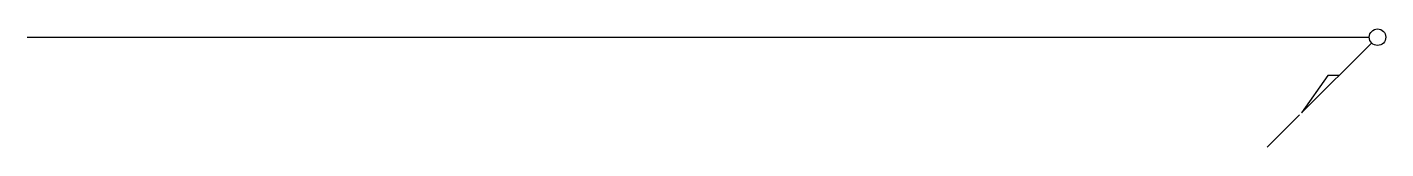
# Model space of a CAD drawing. Units: millimetres at full size, sheet at 1:100. Extents: x -15551 to -3231, y -4490 to -3415.
import ezdxf

# ---------------------------------------------------------------- set-up
doc = ezdxf.new("R2010")
doc.units = ezdxf.units.MM
doc.header["$LTSCALE"] = 100
doc.layers.add('0-0', color=7, linetype='Continuous')

msp = doc.modelspace()

# ---------------------------------------------------------------- linework, layer by layer
at = {"layer": '0-0'}
for p, q in [((-15551, -3489.8), (-3381.1, -3489.8)), ((-3359.1, -3542.8), (-3995.6, -4179.2)), ((-3756.1, -3839.8), (-3995.6, -4179.2)), ((-3656.1, -3839.8), (-3756.1, -3839.8))]:
    msp.add_line(p, q, dxfattribs=at)
at = {"layer": '0-0', "color": 4}
msp.add_line((-4013.1, -4196.8), (-4306.1, -4489.8), dxfattribs=at)
at = {"layer": '0-0'}
msp.add_circle((-3306.1, -3489.8), 75, dxfattribs=at)

doc.saveas('drawing.dxf')
